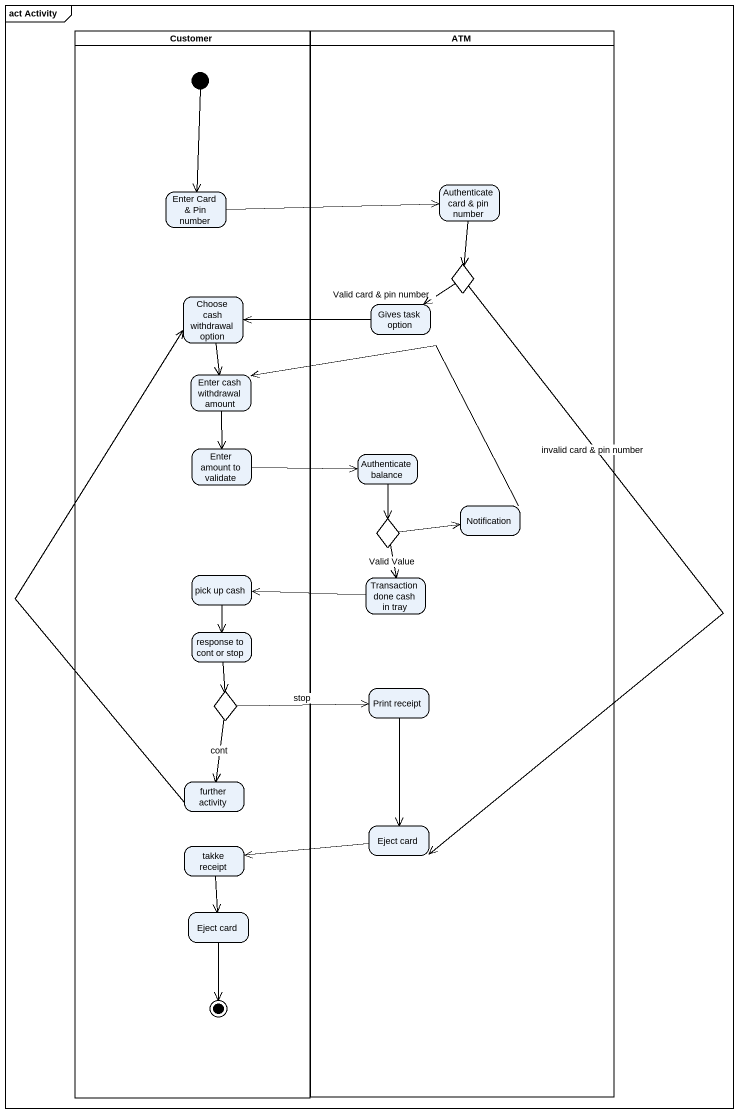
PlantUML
@startuml
mainframe act Activity
hide empty description
state Customer <<partition>> {
  state "Enter Card & Pin number" as Enter_Card_Pin_number
  state "Choose cash withdrawal option" as Choose_cash_withdrawal
  state "Enter cash withdrawal amount" as Enter_cash_withdrawal_amount
  state "Enter amount to validate" as Enter_amount_to_validate
  state "pick up cash" as pick_up_cash
  state "response to cont or stop" as response_to_cont_or_stop
  state choice3 <<choice>>
  state "further activity" as further_activity
  state "takke receipt" as takke_receipt
  state "Eject card" as Eject_card_2
  [*] --> Enter_Card_Pin_number
  Eject_card_2 --> [*]
}
state ATM <<partition>> {
  state "Authenticate card & pin number" as Authenticate_card_pin_number
  state choice1 <<choice>>
  state "Gives task option" as Gives_task_option
  state "Authenticate balance" as Authenticate_balance
  state Notification
  state choice2 <<choice>>
  state "Transaction done cash in tray" as Transaction_done_cash_in
  state "Print receipt" as Print_receipt
  state "Eject card" as Eject_card
}
Enter_Card_Pin_number -right-> Authenticate_card_pin_number
Authenticate_card_pin_number --> choice1
choice1 --> Gives_task_option : Valid card & pin number
choice1 --> Eject_card : invalid card & pin number
Choose_cash_withdrawal --> Enter_cash_withdrawal_amount
Gives_task_option -left-> Choose_cash_withdrawal
Enter_cash_withdrawal_amount --> Enter_amount_to_validate
Enter_amount_to_validate -right-> Authenticate_balance
Authenticate_balance --> choice2
Notification -left-> Enter_cash_withdrawal_amount
choice2 -right-> Notification
choice2 --> Transaction_done_cash_in : Valid Value
pick_up_cash --> response_to_cont_or_stop
Transaction_done_cash_in -left-> pick_up_cash
response_to_cont_or_stop --> choice3
choice3 -right-> Print_receipt : stop
choice3 --> further_activity : cont
Print_receipt --> Eject_card
further_activity -up-> Choose_cash_withdrawal
takke_receipt --> Eject_card_2
Eject_card -left-> takke_receipt
@enduml
